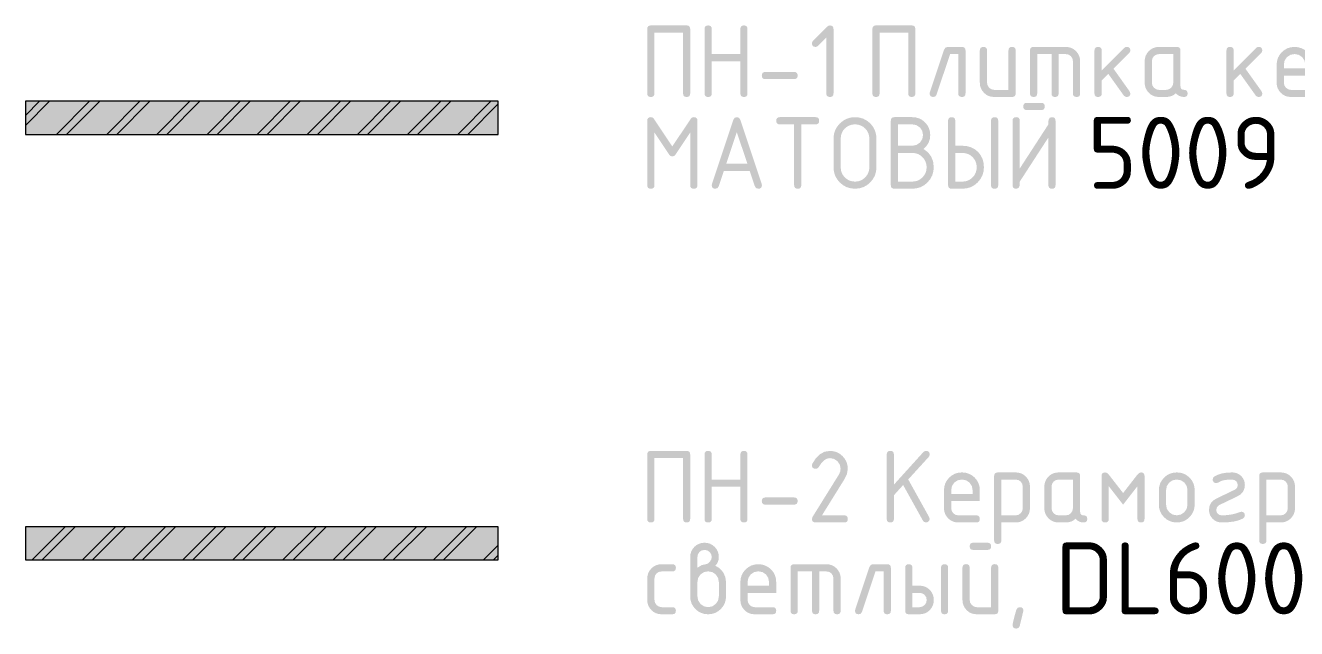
# Model space of a CAD drawing. Header units: millimetres. Extents: x 0 to 1189, y 0 to 841.
# Drawn here: x 979.8 to 1033.5, y 439.6 to 465.2 of the extents above; entities that cross this region are included whole.
import ezdxf

# ---------------------------------------------------------------- set-up
doc = ezdxf.new("R2010")
doc.units = ezdxf.units.MM

msp = doc.modelspace()

# ---------------------------------------------------------------- hatches: boundary and pattern name
h = msp.add_hatch(color=7)
h.dxf.hatch_style = 2
h.paths.add_polyline_path([(1006.235297, 465.154211), (1007.750588, 465.154211), (1007.814916, 465.144703), (1007.861313, 465.116177), (1007.889416, 465.068635), (1007.898865, 465.002076), (1007.898865, 462.275765), (1007.889416, 462.209576), (1007.861313, 462.163386), (1007.814916, 462.136316), (1007.750588, 462.127488), (1007.684028, 462.136316), (1007.636486, 462.163386), (1007.607961, 462.209576), (1007.598452, 462.275765), (1007.598452, 464.849389), (1006.387432, 464.849389), (1006.387432, 462.275765), (1006.377924, 462.209576), (1006.349398, 462.163386), (1006.301856, 462.136316), (1006.235297, 462.127488), (1006.168419, 462.136316), (1006.120713, 462.163386), (1006.092127, 462.209576), (1006.08261, 462.275765), (1006.08261, 465.002076), (1006.092127, 465.068635), (1006.120713, 465.116177), (1006.168419, 465.144703)])
h = msp.add_hatch(color=7)
h.dxf.hatch_style = 2
h.paths.add_polyline_path([(1008.505305, 462.275765), (1008.505305, 465.002076), (1008.514822, 465.068635), (1008.543407, 465.116177), (1008.591113, 465.144703), (1008.657991, 465.154211), (1008.724551, 465.144703), (1008.772093, 465.116177), (1008.800618, 465.068635), (1008.810127, 465.002076), (1008.810127, 463.943742), (1010.021147, 463.943742), (1010.021147, 465.002076), (1010.030655, 465.068635), (1010.059181, 465.116177), (1010.106723, 465.144703), (1010.173282, 465.154211), (1010.237611, 465.144703), (1010.284007, 465.116177), (1010.312111, 465.068635), (1010.321559, 465.002076), (1010.321559, 462.275765), (1010.312111, 462.209576), (1010.284007, 462.163386), (1010.237611, 462.136316), (1010.173282, 462.127488), (1010.106723, 462.136316), (1010.059181, 462.163386), (1010.030655, 462.209576), (1010.021147, 462.275765), (1010.021147, 463.63892), (1008.810127, 463.63892), (1008.810127, 462.275765), (1008.800618, 462.209576), (1008.772093, 462.163386), (1008.724551, 462.136316), (1008.657991, 462.127488), (1008.591113, 462.136316), (1008.543407, 462.163386), (1008.514822, 462.209576)])
h = msp.add_hatch(color=7)
h.dxf.hatch_style = 2
h.paths.add_polyline_path([(1013.655771, 464.637722), (1013.308506, 464.290457), (1013.260343, 464.25635), (1013.202673, 464.244155), (1013.135795, 464.253663), (1013.088089, 464.282189), (1013.059503, 464.329731), (1013.049986, 464.39629), (1013.060046, 464.454168), (1013.092429, 464.502123), (1013.684986, 465.095231), (1013.746446, 465.138984), (1013.807907, 465.154211), (1013.874466, 465.144703), (1013.922008, 465.116177), (1013.950534, 465.068635), (1013.960042, 465.002076), (1013.960042, 462.275765), (1013.950534, 462.209576), (1013.922008, 462.163386), (1013.874466, 462.136316), (1013.807907, 462.127488), (1013.741348, 462.136316), (1013.693805, 462.163386), (1013.66528, 462.209576), (1013.655771, 462.275765)])
h = msp.add_hatch(color=7)
h.dxf.hatch_style = 2
h.paths.add_polyline_path([(1015.757284, 465.154211), (1017.272574, 465.154211), (1017.336903, 465.144703), (1017.3833, 465.116177), (1017.411403, 465.068635), (1017.420851, 465.002076), (1017.420851, 462.275765), (1017.411403, 462.209576), (1017.3833, 462.163386), (1017.336903, 462.136316), (1017.272574, 462.127488), (1017.206015, 462.136316), (1017.158473, 462.163386), (1017.129947, 462.209576), (1017.120439, 462.275765), (1017.120439, 464.849389), (1015.909419, 464.849389), (1015.909419, 462.275765), (1015.899911, 462.209576), (1015.871385, 462.163386), (1015.823843, 462.136316), (1015.757284, 462.127488), (1015.690406, 462.136316), (1015.6427, 462.163386), (1015.614114, 462.209576), (1015.604597, 462.275765), (1015.604597, 465.002076), (1015.614114, 465.068635), (1015.6427, 465.116177), (1015.690406, 465.144703)])
h = msp.add_hatch(color=7)
h.dxf.hatch_style = 2
h.paths.add_polyline_path([(1018.785212, 464.244155), (1019.390447, 464.244155), (1019.457325, 464.234707), (1019.505031, 464.206603), (1019.533616, 464.160206), (1019.543133, 464.095878), (1019.543133, 462.275765), (1019.533616, 462.209576), (1019.505031, 462.163386), (1019.457325, 462.136316), (1019.390447, 462.127488), (1019.323887, 462.136316), (1019.276345, 462.163386), (1019.24782, 462.209576), (1019.238311, 462.275765), (1019.238311, 463.939333), (1018.891046, 463.939333), (1018.319435, 462.228912), (1018.268724, 462.152775), (1018.179978, 462.127488), (1018.1131, 462.136997), (1018.065394, 462.165522), (1018.036808, 462.213064), (1018.027291, 462.279623), (1018.036111, 462.326477), (1018.633077, 464.121234), (1018.693022, 464.214527)])
h = msp.add_hatch(color=7)
h.dxf.hatch_style = 2
h.paths.add_polyline_path([(1021.66512, 464.095878), (1021.66512, 462.275765), (1021.655603, 462.209576), (1021.627017, 462.163386), (1021.579311, 462.136316), (1021.512434, 462.127488), (1020.755064, 462.127488), (1020.632651, 462.137953), (1020.520315, 462.169863), (1020.418418, 462.223994), (1020.327321, 462.301121), (1020.249505, 462.394138), (1020.193858, 462.496251), (1020.160432, 462.608699), (1020.149278, 462.732722), (1020.149278, 464.095878), (1020.158795, 464.160206), (1020.187381, 464.206603), (1020.235087, 464.234707), (1020.301965, 464.244155), (1020.368524, 464.234707), (1020.416066, 464.206603), (1020.444592, 464.160206), (1020.4541, 464.095878), (1020.4541, 462.732722), (1020.476424, 462.617105), (1020.543397, 462.517197), (1020.641169, 462.450225), (1020.755064, 462.4279), (1021.360298, 462.4279), (1021.360298, 464.095878), (1021.369807, 464.160206), (1021.398332, 464.206603), (1021.445874, 464.234707), (1021.512434, 464.244155), (1021.579311, 464.234707), (1021.627017, 464.206603), (1021.655603, 464.160206)])
h = msp.add_hatch(color=7)
h.dxf.hatch_style = 2
h.paths.add_polyline_path([(1022.423952, 464.244155), (1023.787107, 464.244155), (1023.908581, 464.23307), (1024.01972, 464.200126), (1024.12135, 464.145789), (1024.214299, 464.070522), (1024.292115, 463.976884), (1024.347762, 463.873738), (1024.381188, 463.761083), (1024.392341, 463.63892), (1024.392341, 462.275765), (1024.382824, 462.209576), (1024.354239, 462.163386), (1024.306533, 462.136316), (1024.239655, 462.127488), (1024.173095, 462.136316), (1024.125553, 462.163386), (1024.097028, 462.209576), (1024.087519, 462.275765), (1024.087519, 463.63892), (1024.065746, 463.756191), (1024.002632, 463.854446), (1023.904378, 463.919213), (1023.787107, 463.939333), (1023.482285, 463.939333), (1023.482285, 462.275765), (1023.472768, 462.209576), (1023.444182, 462.163386), (1023.396476, 462.136316), (1023.329598, 462.127488), (1023.265502, 462.136316), (1023.21908, 462.163386), (1023.190847, 462.209576), (1023.181321, 462.275765), (1023.181321, 463.939333), (1022.576087, 463.939333), (1022.576087, 462.275765), (1022.566579, 462.209576), (1022.538053, 462.163386), (1022.490511, 462.136316), (1022.423952, 462.127488), (1022.357074, 462.136316), (1022.309368, 462.163386), (1022.280782, 462.209576), (1022.271265, 462.275765), (1022.271265, 464.095878), (1022.280782, 464.160206), (1022.309368, 464.206603), (1022.357074, 464.234707)])
h = msp.add_hatch(color=7)
h.dxf.hatch_style = 2
h.paths.add_polyline_path([(1025.303724, 463.249211), (1026.256224, 464.201711), (1026.302733, 464.234095), (1026.362058, 464.244155), (1026.428936, 464.234707), (1026.476642, 464.206603), (1026.505227, 464.160206), (1026.514744, 464.095878), (1026.50248, 464.038207), (1026.467891, 463.990044), (1025.803125, 463.32142), (1026.484979, 462.364511), (1026.514744, 462.275765), (1026.505227, 462.209576), (1026.476642, 462.163386), (1026.428936, 462.136316), (1026.362058, 462.127488), (1026.289159, 462.143267), (1026.235278, 462.190878), (1025.58319, 463.105344), (1025.303724, 462.822019), (1025.303724, 462.275765), (1025.294216, 462.209576), (1025.26569, 462.163386), (1025.218148, 462.136316), (1025.151589, 462.127488), (1025.084711, 462.136316), (1025.037005, 462.163386), (1025.008419, 462.209576), (1024.998902, 462.275765), (1024.998902, 464.095878), (1025.008419, 464.160206), (1025.037005, 464.206603), (1025.084711, 464.234707), (1025.151589, 464.244155), (1025.218148, 464.234707), (1025.26569, 464.206603), (1025.294216, 464.160206), (1025.303724, 464.095878)])
h = msp.add_hatch(color=7)
h.paths.add_polyline_path([(1028.331909, 463.939333), (1027.726675, 463.939333), (1027.608921, 463.91756), (1027.510598, 463.854446), (1027.447484, 463.756191), (1027.425711, 463.63892), (1027.425711, 462.732722), (1027.448035, 462.617105), (1027.515008, 462.517197), (1027.61278, 462.450225), (1027.726675, 462.4279), (1028.030946, 462.4279), (1028.146494, 462.450225), (1028.242612, 462.517197), (1028.309585, 462.615451), (1028.331909, 462.732722)])
h.paths.add_polyline_path([(1028.937143, 462.275765), (1028.927695, 462.209576), (1028.899592, 462.163386), (1028.853195, 462.136316), (1028.788867, 462.127488), (1028.68647, 462.137065), (1028.59477, 462.166073), (1028.513302, 462.214925), (1028.441601, 462.284033), (1028.351934, 462.214925), (1028.253843, 462.166073), (1028.146968, 462.137065), (1028.030946, 462.127488), (1027.726675, 462.127488), (1027.604262, 462.137953), (1027.491926, 462.169863), (1027.390029, 462.223994), (1027.298932, 462.301121), (1027.221116, 462.394138), (1027.165469, 462.496251), (1027.132043, 462.608699), (1027.120889, 462.732722), (1027.120889, 463.63892), (1027.132043, 463.761083), (1027.165469, 463.873738), (1027.221116, 463.976884), (1027.298932, 464.070522), (1027.390029, 464.145789), (1027.491926, 464.200126), (1027.604262, 464.23307), (1027.726675, 464.244155), (1028.484044, 464.244155), (1028.550922, 464.234707), (1028.598628, 464.206603), (1028.627214, 464.160206), (1028.636731, 464.095878), (1028.636731, 462.580587), (1028.64624, 462.513709), (1028.674765, 462.466003), (1028.722307, 462.437417), (1028.788867, 462.4279), (1028.853195, 462.418392), (1028.899592, 462.389867), (1028.927695, 462.342324)])
h = msp.add_hatch(color=7)
h.dxf.hatch_style = 2
h.paths.add_polyline_path([(1030.885644, 463.249211), (1031.838144, 464.201711), (1031.884653, 464.234095), (1031.943977, 464.244155), (1032.010855, 464.234707), (1032.058561, 464.206603), (1032.087147, 464.160206), (1032.096664, 464.095878), (1032.084399, 464.038207), (1032.049811, 463.990044), (1031.385045, 463.32142), (1032.066898, 462.364511), (1032.096664, 462.275765), (1032.087147, 462.209576), (1032.058561, 462.163386), (1032.010855, 462.136316), (1031.943977, 462.127488), (1031.871079, 462.143267), (1031.817198, 462.190878), (1031.16511, 463.105344), (1030.885644, 462.822019), (1030.885644, 462.275765), (1030.876136, 462.209576), (1030.84761, 462.163386), (1030.800068, 462.136316), (1030.733509, 462.127488), (1030.666631, 462.136316), (1030.618925, 462.163386), (1030.590339, 462.209576), (1030.580822, 462.275765), (1030.580822, 464.095878), (1030.590339, 464.160206), (1030.618925, 464.206603), (1030.666631, 464.234707), (1030.733509, 464.244155), (1030.800068, 464.234707), (1030.84761, 464.206603), (1030.876136, 464.160206), (1030.885644, 464.095878)])
h = msp.add_hatch(color=7)
h.paths.add_polyline_path([(1033.46073, 463.943742), (1033.285719, 463.911427), (1033.13882, 463.812553), (1033.039946, 463.665654), (1033.007631, 463.490643), (1033.007631, 463.337957), (1033.913829, 463.337957), (1033.913829, 463.490643), (1033.881514, 463.665654), (1033.78264, 463.812553), (1033.635741, 463.911427)])
h.paths.add_polyline_path([(1033.007631, 463.033686), (1033.007631, 462.732722), (1033.029955, 462.617105), (1033.096928, 462.517197), (1033.1947, 462.450225), (1033.308594, 462.4279), (1034.065964, 462.4279), (1034.132842, 462.418392), (1034.180548, 462.389867), (1034.209134, 462.342324), (1034.218651, 462.275765), (1034.209134, 462.209576), (1034.180548, 462.163386), (1034.132842, 462.136316), (1034.065964, 462.127488), (1033.308594, 462.127488), (1033.186182, 462.137953), (1033.073846, 462.169863), (1032.971948, 462.223994), (1032.880851, 462.301121), (1032.803035, 462.394138), (1032.747388, 462.496251), (1032.713962, 462.608699), (1032.702809, 462.732722), (1032.702809, 463.486234), (1032.716408, 463.638739), (1032.757448, 463.778998), (1032.82629, 463.907371), (1032.923295, 464.02422), (1033.039825, 464.120906), (1033.168035, 464.189584), (1033.308233, 464.230564), (1033.46073, 464.244155), (1033.613227, 464.230624), (1033.753425, 464.190067), (1033.881634, 464.122534), (1033.998165, 464.028078), (1034.09517, 463.911548), (1034.164012, 463.783339), (1034.205051, 463.643141), (1034.218651, 463.490643), (1034.218651, 463.033686)])
h = msp.add_hatch(color=7)
h.dxf.hatch_style = 2
h.paths.add_polyline_path([(1012.291154, 462.880999), (1011.080686, 462.880999), (1011.013808, 462.890516), (1010.966102, 462.919102), (1010.937516, 462.966808), (1010.927999, 463.033686), (1010.937516, 463.100245), (1010.966102, 463.147788), (1011.013808, 463.176313), (1011.080686, 463.185821), (1012.291154, 463.185821), (1012.358032, 463.176313), (1012.405738, 463.147788), (1012.434324, 463.100245), (1012.443841, 463.033686), (1012.434324, 462.966808), (1012.405738, 462.919102), (1012.358032, 462.890516)])
at = {"true_color": 0xffffff}
h = msp.add_hatch(color=7, dxfattribs=at)
h.dxf.hatch_style = 2
h.paths.add_polyline_path([(979.781497, 460.545474), (979.781497, 461.945476), (999.781527, 461.945476), (999.781527, 460.545474)])
h = msp.add_hatch(color=7)
h.paths.add_polyline_path([(1023.20193, 461.273647), (1023.266259, 461.264139), (1023.312655, 461.235613), (1023.340759, 461.188071), (1023.350207, 461.121512), (1023.350207, 458.395201), (1023.340759, 458.329012), (1023.312655, 458.282822), (1023.266259, 458.255752), (1023.20193, 458.246924), (1023.135371, 458.255752), (1023.087828, 458.282822), (1023.059303, 458.329012), (1023.049795, 458.395201), (1023.049795, 460.414303), (1021.838775, 458.547336), (1021.835743, 458.417663), (1021.826097, 458.348348), (1021.778485, 458.272211), (1021.686639, 458.246924), (1021.619761, 458.255752), (1021.572055, 458.282822), (1021.54347, 458.329012), (1021.533953, 458.395201), (1021.533953, 461.121512), (1021.54347, 461.188071), (1021.572055, 461.235613), (1021.619761, 461.264139), (1021.686639, 461.273647), (1021.753198, 461.264139), (1021.800741, 461.235613), (1021.829266, 461.188071), (1021.838775, 461.121512), (1021.838775, 459.101859), (1023.049795, 460.968825), (1023.050828, 461.100152), (1023.058063, 461.167814), (1023.106225, 461.247809)])
h.paths.add_polyline_path([(1022.744972, 461.57406), (1022.139738, 461.57406), (1022.07286, 461.583654), (1022.025154, 461.612369), (1021.996569, 461.660101), (1021.987051, 461.726746), (1021.996569, 461.793305), (1022.025154, 461.840848), (1022.07286, 461.869373), (1022.139738, 461.878882), (1022.744972, 461.878882), (1022.811532, 461.869373), (1022.859074, 461.840848), (1022.887599, 461.793305), (1022.897108, 461.726746), (1022.887599, 461.660101), (1022.859074, 461.612369), (1022.811532, 461.583654)])
h = msp.add_hatch(color=7)
h.dxf.hatch_style = 2
h.paths.add_polyline_path([(1008.051, 461.273647), (1008.117878, 461.264139), (1008.165584, 461.235613), (1008.19417, 461.188071), (1008.203687, 461.121512), (1008.203687, 458.395201), (1008.19417, 458.329012), (1008.165584, 458.282822), (1008.117878, 458.255752), (1008.051, 458.246924), (1007.984441, 458.255752), (1007.936898, 458.282822), (1007.908373, 458.329012), (1007.898865, 458.395201), (1007.898865, 460.625969), (1007.284811, 459.698825), (1007.217838, 459.632335), (1007.140944, 459.61008), (1007.068114, 459.632335), (1007.001486, 459.698825), (1006.387432, 460.625969), (1006.387432, 458.395201), (1006.377924, 458.329012), (1006.349398, 458.282822), (1006.301856, 458.255752), (1006.235297, 458.246924), (1006.168419, 458.255752), (1006.120713, 458.282822), (1006.092127, 458.329012), (1006.08261, 458.395201), (1006.08261, 461.121512), (1006.092127, 461.188071), (1006.120713, 461.235613), (1006.168419, 461.264139), (1006.235297, 461.273647), (1006.308746, 461.25463), (1006.366486, 461.19758), (1007.140944, 460.033413), (1007.924221, 461.205848), (1007.978309, 461.257317)])
h = msp.add_hatch(color=7)
h.paths.add_polyline_path([(1009.868639, 460.643057), (1009.424359, 459.305257), (1010.317328, 459.305257)])
h.paths.add_polyline_path([(1010.931382, 458.395201), (1010.921865, 458.329012), (1010.893279, 458.282822), (1010.845573, 458.255752), (1010.778695, 458.246924), (1010.687951, 458.272211), (1010.634828, 458.348348), (1010.414893, 459.000435), (1009.322936, 459.000435), (1009.106859, 458.348348), (1009.053736, 458.272211), (1008.962992, 458.246924), (1008.896114, 458.255752), (1008.848408, 458.282822), (1008.819823, 458.329012), (1008.810305, 458.395201), (1008.819125, 458.445913), (1009.720362, 461.150726), (1009.777344, 461.244019), (1009.868639, 461.273647), (1009.964206, 461.244571), (1010.021325, 461.155136), (1010.923114, 458.445913)])
h = msp.add_hatch(color=7)
h.dxf.hatch_style = 2
h.paths.add_polyline_path([(1011.538001, 461.121512), (1011.547518, 461.188071), (1011.576103, 461.235613), (1011.623809, 461.264139), (1011.690687, 461.273647), (1013.205978, 461.273647), (1013.270307, 461.264139), (1013.316703, 461.235613), (1013.344807, 461.188071), (1013.354255, 461.121512), (1013.344807, 461.054634), (1013.316703, 461.006928), (1013.270307, 460.978342), (1013.205978, 460.968825), (1012.596334, 460.968825), (1012.596334, 458.395201), (1012.587506, 458.329012), (1012.560436, 458.282822), (1012.514246, 458.255752), (1012.448057, 458.246924), (1012.381498, 458.255752), (1012.333955, 458.282822), (1012.30543, 458.329012), (1012.295922, 458.395201), (1012.295922, 460.968825), (1011.690687, 460.968825), (1011.623809, 460.978342), (1011.576103, 461.006928), (1011.547518, 461.054634)])
h = msp.add_hatch(color=7)
h.paths.add_polyline_path([(1015.476595, 459.153122), (1015.476595, 460.363591), (1015.465441, 460.485754), (1015.432015, 460.598409), (1015.376368, 460.701555), (1015.298552, 460.795192), (1015.207455, 460.870692), (1015.105558, 460.925004), (1014.993222, 460.957818), (1014.870809, 460.968825), (1014.748646, 460.957818), (1014.635992, 460.925004), (1014.532845, 460.870692), (1014.439208, 460.795192), (1014.362081, 460.701555), (1014.30795, 460.598409), (1014.276039, 460.485754), (1014.265575, 460.363591), (1014.265575, 459.153122), (1014.276039, 459.030709), (1014.30795, 458.918373), (1014.362081, 458.816476), (1014.439208, 458.725379), (1014.532845, 458.647563), (1014.635992, 458.591916), (1014.748646, 458.55849), (1014.870809, 458.547336), (1014.993222, 458.55849), (1015.105558, 458.591916), (1015.207455, 458.647563), (1015.298552, 458.725379), (1015.376368, 458.816476), (1015.432015, 458.918373), (1015.465441, 459.030709)])
h.paths.add_polyline_path([(1015.777007, 459.153122), (1015.760359, 458.971988), (1015.710379, 458.804134), (1015.627016, 458.649819), (1015.510219, 458.509303), (1015.372252, 458.393427), (1015.219246, 458.311554), (1015.051875, 458.262961), (1014.870809, 458.246924), (1014.688366, 458.262961), (1014.520856, 458.311554), (1014.367507, 458.393427), (1014.227541, 458.509303), (1014.110976, 458.649819), (1014.027588, 458.804134), (1013.977479, 458.971988), (1013.960753, 459.153122), (1013.960753, 460.363591), (1013.977479, 460.546345), (1014.027588, 460.713957), (1014.110976, 460.867203), (1014.227541, 461.006859), (1014.367507, 461.123656), (1014.520856, 461.207019), (1014.688366, 461.256999), (1014.870809, 461.273647), (1015.051944, 461.257068), (1015.219797, 461.20757), (1015.374112, 461.125517), (1015.514629, 461.011269), (1015.628877, 460.870692), (1015.71093, 460.715955), (1015.760428, 460.546956), (1015.777007, 460.363591)])
h = msp.add_hatch(color=7)
h.paths.add_polyline_path([(1017.768158, 459.92758), (1017.956984, 459.783936), (1018.091859, 459.60691), (1018.172784, 459.396604), (1018.199759, 459.153122), (1018.183111, 458.971988), (1018.133131, 458.804134), (1018.049769, 458.649819), (1017.932971, 458.509303), (1017.795004, 458.393427), (1017.641998, 458.311554), (1017.474627, 458.262961), (1017.293562, 458.246924), (1016.536192, 458.246924), (1016.469314, 458.255752), (1016.421608, 458.282822), (1016.393022, 458.329012), (1016.383505, 458.395201), (1016.383505, 461.121512), (1016.393022, 461.188071), (1016.421608, 461.235613), (1016.469314, 461.264139), (1016.536192, 461.273647), (1017.293562, 461.273647), (1017.446067, 461.260134), (1017.586326, 461.219284), (1017.714699, 461.150631), (1017.831548, 461.053712), (1017.926606, 460.939344), (1017.995465, 460.811798), (1018.037349, 460.670712), (1018.051483, 460.515726), (1018.033413, 460.343601), (1017.979687, 460.188373), (1017.891027, 460.049786)])
h.paths.add_polyline_path([(1016.688327, 460.968825), (1016.688327, 460.063178), (1017.293562, 460.063178), (1017.467332, 460.097423), (1017.615471, 460.198226), (1017.714345, 460.34292), (1017.74666, 460.515726), (1017.714345, 460.69115), (1017.615471, 460.837636), (1017.467332, 460.93651), (1017.293562, 460.968825)])
h.paths.add_polyline_path([(1016.688327, 459.758356), (1016.688327, 458.547336), (1017.293562, 458.547336), (1017.415974, 458.55849), (1017.52831, 458.591916), (1017.630208, 458.647563), (1017.721305, 458.725379), (1017.799121, 458.816476), (1017.854768, 458.918373), (1017.888194, 459.030709), (1017.899347, 459.153122), (1017.888194, 459.275285), (1017.854768, 459.38794), (1017.799121, 459.491086), (1017.721305, 459.584724), (1017.630208, 459.661851), (1017.52831, 459.715982), (1017.415974, 459.747892), (1017.293562, 459.758356)])
h = msp.add_hatch(color=7)
h.paths.add_polyline_path([(1018.958944, 458.246924), (1018.892066, 458.255752), (1018.84436, 458.282822), (1018.815774, 458.329012), (1018.806257, 458.395201), (1018.806257, 461.121512), (1018.815774, 461.188071), (1018.84436, 461.235613), (1018.892066, 461.264139), (1018.958944, 461.273647), (1019.025503, 461.264139), (1019.073046, 461.235613), (1019.101571, 461.188071), (1019.111079, 461.121512), (1019.111079, 460.063178), (1019.412043, 460.063178), (1019.604917, 460.047271), (1019.77805, 459.999582), (1019.932166, 459.920164), (1020.067989, 459.809068), (1020.179085, 459.673245), (1020.258503, 459.519129), (1020.306192, 459.345996), (1020.322099, 459.153122), (1020.305373, 458.971988), (1020.255265, 458.804134), (1020.171876, 458.649819), (1020.055311, 458.509303), (1019.914803, 458.393427), (1019.760549, 458.311554), (1019.592859, 458.262961), (1019.412043, 458.246924)])
h.paths.add_polyline_path([(1019.111079, 458.547336), (1019.412043, 458.547336), (1019.534206, 458.55849), (1019.646861, 458.591916), (1019.750007, 458.647563), (1019.843645, 458.725379), (1019.918911, 458.816476), (1019.973249, 458.918373), (1020.006193, 459.030709), (1020.017277, 459.153122), (1020.006193, 459.275285), (1019.973249, 459.38794), (1019.918911, 459.491086), (1019.843645, 459.584724), (1019.750007, 459.661851), (1019.646861, 459.715982), (1019.534206, 459.747892), (1019.412043, 459.758356), (1019.111079, 459.758356)])
h.paths.add_polyline_path([(1020.774647, 458.246924), (1020.708088, 458.255752), (1020.660546, 458.282822), (1020.63202, 458.329012), (1020.622512, 458.395201), (1020.622512, 461.121512), (1020.63202, 461.188071), (1020.660546, 461.235613), (1020.708088, 461.264139), (1020.774647, 461.273647), (1020.841525, 461.264139), (1020.889231, 461.235613), (1020.917817, 461.188071), (1020.927334, 461.121512), (1020.927334, 458.395201), (1020.917817, 458.329012), (1020.889231, 458.282822), (1020.841525, 458.255752)])
h = msp.add_hatch(color=7)
h.dxf.hatch_style = 2
h.paths.add_polyline_path([(1006.235297, 447.15545), (1007.750588, 447.15545), (1007.814916, 447.145942), (1007.861313, 447.117416), (1007.889416, 447.069874), (1007.898865, 447.003315), (1007.898865, 444.277004), (1007.889416, 444.210815), (1007.861313, 444.164625), (1007.814916, 444.137555), (1007.750588, 444.128727), (1007.684028, 444.137555), (1007.636486, 444.164625), (1007.607961, 444.210815), (1007.598452, 444.277004), (1007.598452, 446.850628), (1006.387432, 446.850628), (1006.387432, 444.277004), (1006.377924, 444.210815), (1006.349398, 444.164625), (1006.301856, 444.137555), (1006.235297, 444.128727), (1006.168419, 444.137555), (1006.120713, 444.164625), (1006.092127, 444.210815), (1006.08261, 444.277004), (1006.08261, 447.003315), (1006.092127, 447.069874), (1006.120713, 447.117416), (1006.168419, 447.145942)])
h = msp.add_hatch(color=7)
h.dxf.hatch_style = 2
h.paths.add_polyline_path([(1008.505078, 444.277004), (1008.505078, 447.003315), (1008.514595, 447.069874), (1008.543181, 447.117416), (1008.590887, 447.145942), (1008.657765, 447.15545), (1008.724324, 447.145942), (1008.771866, 447.117416), (1008.800392, 447.069874), (1008.8099, 447.003315), (1008.8099, 445.944981), (1010.02092, 445.944981), (1010.02092, 447.003315), (1010.030429, 447.069874), (1010.058954, 447.117416), (1010.106496, 447.145942), (1010.173055, 447.15545), (1010.237384, 447.145942), (1010.283781, 447.117416), (1010.311884, 447.069874), (1010.321332, 447.003315), (1010.321332, 444.277004), (1010.311884, 444.210815), (1010.283781, 444.164625), (1010.237384, 444.137555), (1010.173055, 444.128727), (1010.106496, 444.137555), (1010.058954, 444.164625), (1010.030429, 444.210815), (1010.02092, 444.277004), (1010.02092, 445.640159), (1008.8099, 445.640159), (1008.8099, 444.277004), (1008.800392, 444.210815), (1008.771866, 444.164625), (1008.724324, 444.137555), (1008.657765, 444.128727), (1008.590887, 444.137555), (1008.543181, 444.164625), (1008.514595, 444.210815)])
h = msp.add_hatch(color=7)
h.dxf.hatch_style = 2
h.paths.add_polyline_path([(1013.807227, 447.15545), (1013.957804, 447.141937), (1014.097786, 447.101086), (1014.225884, 447.032434), (1014.340803, 446.935515), (1014.438179, 446.818666), (1014.508373, 446.690293), (1014.550868, 446.550035), (1014.565148, 446.397529), (1014.530077, 446.181177), (1014.425139, 445.961518), (1013.472639, 444.429139), (1014.412461, 444.429139), (1014.479339, 444.419631), (1014.527045, 444.391105), (1014.555631, 444.343563), (1014.565148, 444.277004), (1014.555631, 444.210815), (1014.527045, 444.164625), (1014.479339, 444.137555), (1014.412461, 444.128727), (1013.201993, 444.128727), (1013.135115, 444.137555), (1013.087409, 444.164625), (1013.058823, 444.210815), (1013.049306, 444.277004), (1013.074662, 444.36575), (1014.184258, 446.147829), (1014.241309, 446.271232), (1014.260326, 446.397529), (1014.228011, 446.572953), (1014.129137, 446.719439), (1013.982238, 446.818313), (1013.807227, 446.850628), (1013.680137, 446.826848), (1013.559042, 446.755475), (1013.443528, 446.636455), (1013.333182, 446.469738), (1013.278543, 446.41627), (1013.201993, 446.397529), (1013.135115, 446.407124), (1013.087409, 446.435839), (1013.058823, 446.48357), (1013.049306, 446.550216), (1013.061984, 446.609196), (1013.215403, 446.84826), (1013.390164, 447.018955), (1013.587146, 447.121335)])
h = msp.add_hatch(color=7)
h.dxf.hatch_style = 2
h.paths.add_polyline_path([(1016.905131, 445.711817), (1016.515422, 445.280216), (1016.515422, 444.277004), (1016.505913, 444.210815), (1016.477388, 444.164625), (1016.429846, 444.137555), (1016.363287, 444.128727), (1016.296409, 444.137555), (1016.248703, 444.164625), (1016.220117, 444.210815), (1016.2106, 444.277004), (1016.2106, 447.003315), (1016.220117, 447.069874), (1016.248703, 447.117416), (1016.296409, 447.145942), (1016.363287, 447.15545), (1016.429846, 447.145942), (1016.477388, 447.117416), (1016.505913, 447.069874), (1016.515422, 447.003315), (1016.515422, 445.728905), (1017.760066, 447.104738), (1017.814774, 447.142703), (1017.878577, 447.15545), (1017.942906, 447.145942), (1017.989303, 447.117416), (1018.017406, 447.069874), (1018.026854, 447.003315), (1018.017346, 446.949227), (1017.98882, 446.90134), (1017.120656, 445.94884), (1018.005908, 444.353072), (1018.026854, 444.277004), (1018.016312, 444.222916), (1017.980552, 444.175029), (1017.932665, 444.139269), (1017.878577, 444.128727), (1017.796722, 444.147744), (1017.742978, 444.204795)])
h = msp.add_hatch(color=7)
h.paths.add_polyline_path([(1019.390989, 445.944981), (1019.215978, 445.912666), (1019.069079, 445.813792), (1018.970205, 445.666893), (1018.93789, 445.491882), (1018.93789, 445.339196), (1019.844088, 445.339196), (1019.844088, 445.491882), (1019.811773, 445.666893), (1019.712898, 445.813792), (1019.566, 445.912666)])
h.paths.add_polyline_path([(1018.93789, 445.034925), (1018.93789, 444.733961), (1018.960214, 444.618344), (1019.027187, 444.518436), (1019.124958, 444.451464), (1019.238853, 444.429139), (1019.996223, 444.429139), (1020.063101, 444.419631), (1020.110807, 444.391105), (1020.139393, 444.343563), (1020.14891, 444.277004), (1020.139393, 444.210815), (1020.110807, 444.164625), (1020.063101, 444.137555), (1019.996223, 444.128727), (1019.238853, 444.128727), (1019.11644, 444.139191), (1019.004104, 444.171102), (1018.902207, 444.225233), (1018.81111, 444.30236), (1018.733294, 444.395377), (1018.677647, 444.49749), (1018.644221, 444.609938), (1018.633068, 444.733961), (1018.633068, 445.487473), (1018.646667, 445.639978), (1018.687707, 445.780237), (1018.756549, 445.90861), (1018.853554, 446.025459), (1018.970084, 446.122145), (1019.098293, 446.190823), (1019.238492, 446.231803), (1019.390989, 446.245394), (1019.543486, 446.231863), (1019.683684, 446.191306), (1019.811893, 446.123773), (1019.928424, 446.029317), (1020.025429, 445.912787), (1020.09427, 445.784578), (1020.13531, 445.64438), (1020.14891, 445.491882), (1020.14891, 445.034925)])
h = msp.add_hatch(color=7)
h.paths.add_polyline_path([(1020.754828, 446.097117), (1020.764345, 446.161445), (1020.792931, 446.207842), (1020.840637, 446.235945), (1020.907515, 446.245394), (1021.664884, 446.245394), (1021.787297, 446.234309), (1021.899633, 446.201365), (1022.00153, 446.147028), (1022.092627, 446.071761), (1022.170443, 445.978123), (1022.22609, 445.874977), (1022.259516, 445.762322), (1022.27067, 445.640159), (1022.27067, 444.733961), (1022.259516, 444.611798), (1022.22609, 444.499144), (1022.170443, 444.395998), (1022.092627, 444.30236), (1022.00153, 444.225233), (1021.899633, 444.171102), (1021.787297, 444.139191), (1021.664884, 444.128727), (1021.05965, 444.128727), (1021.05965, 443.366947), (1021.050141, 443.302619), (1021.021616, 443.256222), (1020.974074, 443.228119), (1020.907515, 443.218671), (1020.840637, 443.228119), (1020.792931, 443.256222), (1020.764345, 443.302619), (1020.754828, 443.366947)])
h.paths.add_polyline_path([(1021.05965, 445.940572), (1021.05965, 444.429139), (1021.664884, 444.429139), (1021.780433, 444.451464), (1021.876551, 444.518436), (1021.943524, 444.61669), (1021.965848, 444.733961), (1021.965848, 445.640159), (1021.944075, 445.75743), (1021.880961, 445.855684), (1021.782638, 445.920452), (1021.664884, 445.940572)])
h = msp.add_hatch(color=7)
h.paths.add_polyline_path([(1024.087608, 445.940572), (1023.482374, 445.940572), (1023.36462, 445.918799), (1023.266297, 445.855684), (1023.203183, 445.75743), (1023.18141, 445.640159), (1023.18141, 444.733961), (1023.203734, 444.618344), (1023.270707, 444.518436), (1023.368479, 444.451464), (1023.482374, 444.429139), (1023.786644, 444.429139), (1023.902193, 444.451464), (1023.998311, 444.518436), (1024.065284, 444.61669), (1024.087608, 444.733961)])
h.paths.add_polyline_path([(1024.692842, 444.277004), (1024.683394, 444.210815), (1024.655291, 444.164625), (1024.608894, 444.137555), (1024.544565, 444.128727), (1024.442169, 444.138304), (1024.350469, 444.167312), (1024.269001, 444.216164), (1024.1973, 444.285272), (1024.107633, 444.216164), (1024.009542, 444.167312), (1023.902667, 444.138304), (1023.786644, 444.128727), (1023.482374, 444.128727), (1023.359961, 444.139191), (1023.247625, 444.171102), (1023.145728, 444.225233), (1023.054631, 444.30236), (1022.976815, 444.395377), (1022.921168, 444.49749), (1022.887742, 444.609938), (1022.876588, 444.733961), (1022.876588, 445.640159), (1022.887742, 445.762322), (1022.921168, 445.874977), (1022.976815, 445.978123), (1023.054631, 446.071761), (1023.145728, 446.147028), (1023.247625, 446.201365), (1023.359961, 446.234309), (1023.482374, 446.245394), (1024.239743, 446.245394), (1024.306621, 446.235945), (1024.354327, 446.207842), (1024.382913, 446.161445), (1024.39243, 446.097117), (1024.39243, 444.581826), (1024.401939, 444.514948), (1024.430464, 444.467242), (1024.478006, 444.438656), (1024.544565, 444.429139), (1024.608894, 444.419631), (1024.655291, 444.391105), (1024.683394, 444.343563)])
h = msp.add_hatch(color=7)
h.dxf.hatch_style = 2
h.paths.add_polyline_path([(1026.209112, 444.882238), (1025.603878, 445.661105), (1025.603878, 444.277004), (1025.594369, 444.210815), (1025.565844, 444.164625), (1025.518302, 444.137555), (1025.451742, 444.128727), (1025.384865, 444.137555), (1025.337159, 444.164625), (1025.308573, 444.210815), (1025.299056, 444.277004), (1025.299056, 446.097117), (1025.308573, 446.161445), (1025.337159, 446.207842), (1025.384865, 446.235945), (1025.451742, 446.245394), (1025.52781, 446.222587), (1025.603878, 446.152238), (1026.209112, 445.373371), (1026.814898, 446.152238), (1026.890966, 446.222587), (1026.967033, 446.245394), (1027.031362, 446.235945), (1027.077759, 446.207842), (1027.105862, 446.161445), (1027.11531, 446.097117), (1027.11531, 444.277004), (1027.105862, 444.210815), (1027.077759, 444.164625), (1027.031362, 444.137555), (1026.967033, 444.128727), (1026.900474, 444.137555), (1026.852932, 444.164625), (1026.824406, 444.210815), (1026.814898, 444.277004), (1026.814898, 445.661105)])
h = msp.add_hatch(color=7)
h.paths.add_polyline_path([(1027.721524, 444.882238), (1027.721524, 445.487473), (1027.735123, 445.639978), (1027.776163, 445.780237), (1027.845004, 445.90861), (1027.94201, 446.025459), (1028.05854, 446.122145), (1028.186749, 446.190823), (1028.326947, 446.231803), (1028.479445, 446.245394), (1028.631942, 446.231863), (1028.77214, 446.191306), (1028.900349, 446.123773), (1029.01688, 446.029317), (1029.113885, 445.912718), (1029.182726, 445.784026), (1029.223766, 445.642519), (1029.237366, 445.487473), (1029.237366, 444.882238), (1029.223086, 444.732282), (1029.18059, 444.593333), (1029.110397, 444.465442), (1029.013021, 444.348662), (1028.898101, 444.251975), (1028.770004, 444.183297), (1028.630021, 444.142318), (1028.479445, 444.128727), (1028.326947, 444.142318), (1028.186749, 444.183297), (1028.05854, 444.251975), (1027.94201, 444.348662), (1027.845004, 444.465442), (1027.776163, 444.593333), (1027.735123, 444.732282)])
h.paths.add_polyline_path([(1028.932544, 444.886648), (1028.932544, 445.491882), (1028.900229, 445.665446), (1028.801354, 445.813792), (1028.654455, 445.912666), (1028.479445, 445.944981), (1028.304434, 445.912666), (1028.157535, 445.813792), (1028.058661, 445.665446), (1028.026346, 445.491882), (1028.026346, 444.886648), (1028.058661, 444.709777), (1028.157535, 444.564738), (1028.304434, 444.463659), (1028.479445, 444.429139), (1028.654455, 444.463659), (1028.801354, 444.564738), (1028.900229, 444.711224)])
h = msp.add_hatch(color=7)
h.dxf.hatch_style = 2
h.paths.add_polyline_path([(1031.206439, 444.581826), (1031.273317, 444.572309), (1031.321023, 444.543723), (1031.349609, 444.496017), (1031.359126, 444.429139), (1031.337353, 444.353554), (1031.274239, 444.294092), (1031.108452, 444.221745), (1030.902926, 444.170068), (1030.65761, 444.139062), (1030.37245, 444.128727), (1030.267875, 444.138235), (1030.17043, 444.166761), (1030.08084, 444.214303), (1029.999829, 444.280862), (1029.93072, 444.361943), (1029.881869, 444.452015), (1029.852861, 444.550768), (1029.843284, 444.657894), (1029.862387, 444.811717), (1029.919627, 444.94301), (1030.014901, 445.051358), (1030.148106, 445.136349), (1030.931383, 445.512829), (1030.984541, 445.548795), (1031.023022, 445.593857), (1031.046415, 445.649254), (1031.054304, 445.716227), (1031.038319, 445.802906), (1030.990914, 445.877182), (1030.914984, 445.924793), (1030.829959, 445.940572), (1030.603823, 445.93375), (1030.44466, 445.910806), (1030.33669, 445.87291), (1030.215905, 445.809382), (1030.148106, 445.792295), (1030.090435, 445.802354), (1030.042273, 445.834738), (1030.006512, 445.886001), (1029.99597, 445.940572), (1030.015539, 446.016226), (1030.076448, 446.076171), (1030.223174, 446.150748), (1030.397393, 446.20357), (1030.599517, 446.234998), (1030.829959, 446.245394), (1030.934535, 446.235885), (1031.03198, 446.20736), (1031.121569, 446.159817), (1031.202581, 446.093258), (1031.271689, 446.01055), (1031.320541, 445.920659), (1031.349548, 445.82281), (1031.359126, 445.716227), (1031.340023, 445.562403), (1031.282783, 445.431111), (1031.187508, 445.322763), (1031.054304, 445.237772), (1030.275437, 444.865151), (1030.179939, 444.782399), (1030.148106, 444.657894), (1030.164091, 444.571215), (1030.211496, 444.496939), (1030.285772, 444.447123), (1030.37245, 444.429139), (1030.587648, 444.437916), (1030.78848, 444.46421), (1030.975049, 444.507972), (1031.147459, 444.569148)])
h = msp.add_hatch(color=7)
h.paths.add_polyline_path([(1031.965044, 446.097117), (1031.974561, 446.161445), (1032.003147, 446.207842), (1032.050853, 446.235945), (1032.117731, 446.245394), (1032.8751, 446.245394), (1032.997513, 446.234309), (1033.109849, 446.201365), (1033.211747, 446.147028), (1033.302843, 446.071761), (1033.38066, 445.978123), (1033.436306, 445.874977), (1033.469733, 445.762322), (1033.480886, 445.640159), (1033.480886, 444.733961), (1033.469733, 444.611798), (1033.436306, 444.499144), (1033.38066, 444.395998), (1033.302843, 444.30236), (1033.211747, 444.225233), (1033.109849, 444.171102), (1032.997513, 444.139191), (1032.8751, 444.128727), (1032.269866, 444.128727), (1032.269866, 443.366947), (1032.260358, 443.302619), (1032.231832, 443.256222), (1032.18429, 443.228119), (1032.117731, 443.218671), (1032.050853, 443.228119), (1032.003147, 443.256222), (1031.974561, 443.302619), (1031.965044, 443.366947)])
h.paths.add_polyline_path([(1032.269866, 445.940572), (1032.269866, 444.429139), (1032.8751, 444.429139), (1032.990649, 444.451464), (1033.086767, 444.518436), (1033.15374, 444.61669), (1033.176064, 444.733961), (1033.176064, 445.640159), (1033.154291, 445.75743), (1033.091177, 445.855684), (1032.992854, 445.920452), (1032.8751, 445.940572)])
h = msp.add_hatch(color=7)
h.dxf.hatch_style = 2
h.paths.add_polyline_path([(1012.290701, 444.882238), (1011.080232, 444.882238), (1011.013355, 444.891755), (1010.965649, 444.920341), (1010.937063, 444.968047), (1010.927546, 445.034925), (1010.937063, 445.101484), (1010.965649, 445.149026), (1011.013355, 445.177552), (1011.080232, 445.18706), (1012.290701, 445.18706), (1012.357579, 445.177552), (1012.405285, 445.149026), (1012.433871, 445.101484), (1012.443388, 445.034925), (1012.433871, 444.968047), (1012.405285, 444.920341), (1012.357579, 444.891755)])
at = {"true_color": 0xcccccc}
h = msp.add_hatch(color=254, dxfattribs=at)
h.dxf.hatch_style = 2
h.paths.add_polyline_path([(979.781497, 442.545447), (979.781497, 443.945449), (999.781527, 443.945449), (999.781527, 442.545447)])
h = msp.add_hatch(color=7)
h.paths.add_polyline_path([(1008.204283, 442.213025), (1008.388182, 442.32375), (1008.555958, 442.361302), (1008.647322, 442.388794), (1008.729591, 442.467135), (1008.790018, 442.56663), (1008.809517, 442.666124), (1008.787468, 442.783671), (1008.720771, 442.8822), (1008.622517, 442.946486), (1008.505246, 442.966536), (1008.387493, 442.944832), (1008.28917, 442.8822), (1008.226056, 442.783671), (1008.204283, 442.666124)])
h.paths.add_polyline_path([(1008.957794, 442.301771), (1009.145758, 442.187738), (1009.292382, 442.022856), (1009.384021, 441.823178), (1009.415303, 441.607791), (1009.415303, 440.998147), (1009.401023, 440.84757), (1009.358527, 440.707587), (1009.288334, 440.57949), (1009.190958, 440.46457), (1009.076038, 440.367884), (1008.947941, 440.299206), (1008.807958, 440.258226), (1008.657382, 440.244635), (1008.504884, 440.258226), (1008.364686, 440.299206), (1008.236477, 440.367884), (1008.119947, 440.46457), (1008.022941, 440.58135), (1007.9541, 440.709241), (1007.91306, 440.84819), (1007.899461, 440.998147), (1007.899461, 442.666124), (1007.910614, 442.788287), (1007.94404, 442.900942), (1007.999687, 443.004088), (1008.077503, 443.097726), (1008.17046, 443.173225), (1008.272151, 443.227537), (1008.383453, 443.260351), (1008.505246, 443.271358), (1008.627409, 443.260291), (1008.740064, 443.227054), (1008.84321, 443.171597), (1008.936848, 443.093867), (1009.012114, 443.00246), (1009.066452, 442.900459), (1009.099396, 442.788227), (1009.11048, 442.666124), (1009.100963, 442.557337), (1009.072378, 442.460176), (1009.024672, 442.374901)])
h.paths.add_polyline_path([(1009.11048, 441.002556), (1009.11048, 441.607791), (1009.078165, 441.781355), (1008.979291, 441.9297), (1008.832392, 442.028575), (1008.657382, 442.06089), (1008.482371, 442.028575), (1008.335472, 441.9297), (1008.236598, 441.781355), (1008.204283, 441.607791), (1008.204283, 441.002556), (1008.236598, 440.825685), (1008.335472, 440.680647), (1008.482371, 440.579567), (1008.657382, 440.545048), (1008.832392, 440.579567), (1008.979291, 440.680647), (1009.078165, 440.827132)])
h = msp.add_hatch(color=7)
h.paths.add_polyline_path([(1020.930626, 442.213025), (1020.930626, 440.392912), (1020.921109, 440.326723), (1020.892524, 440.280533), (1020.844818, 440.253463), (1020.77794, 440.244635), (1020.02057, 440.244635), (1019.898157, 440.2551), (1019.785821, 440.28701), (1019.683924, 440.341141), (1019.592827, 440.418268), (1019.515011, 440.511906), (1019.459364, 440.615052), (1019.425938, 440.727707), (1019.414784, 440.84987), (1019.414784, 442.213025), (1019.424301, 442.279903), (1019.452887, 442.327609), (1019.500593, 442.356195), (1019.567471, 442.365712), (1019.63403, 442.356195), (1019.681572, 442.327609), (1019.710098, 442.279903), (1019.719606, 442.213025), (1019.719606, 440.84987), (1019.741931, 440.734735), (1019.808903, 440.638203), (1019.906675, 440.567854), (1020.02057, 440.545048), (1020.625804, 440.545048), (1020.625804, 442.213025), (1020.635313, 442.279903), (1020.663838, 442.327609), (1020.71138, 442.356195), (1020.77794, 442.365712), (1020.844818, 442.356195), (1020.892524, 442.327609), (1020.921109, 442.279903)])
h.paths.add_polyline_path([(1020.473118, 442.966536), (1019.867883, 442.966536), (1019.803555, 442.976053), (1019.757158, 443.004639), (1019.729055, 443.052345), (1019.719606, 443.119223), (1019.729055, 443.185782), (1019.757158, 443.233325), (1019.803555, 443.26185), (1019.867883, 443.271358), (1020.473118, 443.271358), (1020.539996, 443.26185), (1020.587702, 443.233325), (1020.616287, 443.185782), (1020.625804, 443.119223), (1020.616287, 443.052345), (1020.587702, 443.004639), (1020.539996, 442.976053)])
h = msp.add_hatch(color=7)
h.dxf.hatch_style = 2
h.paths.add_polyline_path([(1006.387432, 441.756068), (1006.387432, 440.84987), (1006.409757, 440.734252), (1006.476729, 440.634344), (1006.574501, 440.567372), (1006.688396, 440.545048), (1007.140944, 440.545048), (1007.207822, 440.535539), (1007.255527, 440.507014), (1007.284113, 440.459471), (1007.29363, 440.392912), (1007.284113, 440.326723), (1007.255527, 440.280533), (1007.207822, 440.253463), (1007.140944, 440.244635), (1006.688396, 440.244635), (1006.565983, 440.2551), (1006.453647, 440.28701), (1006.35175, 440.341141), (1006.260653, 440.418268), (1006.182837, 440.511286), (1006.12719, 440.613398), (1006.093764, 440.725846), (1006.08261, 440.84987), (1006.08261, 441.756068), (1006.093764, 441.878231), (1006.12719, 441.990885), (1006.182837, 442.094031), (1006.260653, 442.187669), (1006.35175, 442.262936), (1006.453647, 442.317274), (1006.565983, 442.350217), (1006.688396, 442.361302), (1007.140944, 442.361302), (1007.207822, 442.351793), (1007.255527, 442.323268), (1007.284113, 442.275726), (1007.29363, 442.209167), (1007.284113, 442.142289), (1007.255527, 442.094583), (1007.207822, 442.065997), (1007.140944, 442.05648), (1006.688396, 442.05648), (1006.570643, 442.034707), (1006.472319, 441.971593), (1006.409205, 441.873339)])
h = msp.add_hatch(color=7)
h.paths.add_polyline_path([(1010.779175, 442.06089), (1010.604164, 442.028575), (1010.457265, 441.9297), (1010.358391, 441.782802), (1010.326076, 441.607791), (1010.326076, 441.455104), (1011.232274, 441.455104), (1011.232274, 441.607791), (1011.199959, 441.782802), (1011.101084, 441.9297), (1010.954186, 442.028575)])
h.paths.add_polyline_path([(1010.326076, 441.150833), (1010.326076, 440.84987), (1010.3484, 440.734252), (1010.415373, 440.634344), (1010.513144, 440.567372), (1010.627039, 440.545048), (1011.384409, 440.545048), (1011.451287, 440.535539), (1011.498993, 440.507014), (1011.527579, 440.459471), (1011.537096, 440.392912), (1011.527579, 440.326723), (1011.498993, 440.280533), (1011.451287, 440.253463), (1011.384409, 440.244635), (1010.627039, 440.244635), (1010.504626, 440.2551), (1010.39229, 440.28701), (1010.290393, 440.341141), (1010.199296, 440.418268), (1010.12148, 440.511286), (1010.065833, 440.613398), (1010.032407, 440.725846), (1010.021254, 440.84987), (1010.021254, 441.603381), (1010.034853, 441.755887), (1010.075893, 441.896145), (1010.144734, 442.024518), (1010.24174, 442.141367), (1010.35827, 442.238054), (1010.486479, 442.306732), (1010.626678, 442.347711), (1010.779175, 442.361302), (1010.931672, 442.347771), (1011.07187, 442.307214), (1011.200079, 442.239681), (1011.31661, 442.145226), (1011.413615, 442.028695), (1011.482456, 441.900486), (1011.523496, 441.760288), (1011.537096, 441.607791), (1011.537096, 441.150833)])
h = msp.add_hatch(color=7)
h.dxf.hatch_style = 2
h.paths.add_polyline_path([(1012.295733, 442.361302), (1013.658889, 442.361302), (1013.780363, 442.350217), (1013.891502, 442.317274), (1013.993132, 442.262936), (1014.086081, 442.187669), (1014.163897, 442.094031), (1014.219544, 441.990885), (1014.25297, 441.878231), (1014.264123, 441.756068), (1014.264123, 440.392912), (1014.254606, 440.326723), (1014.22602, 440.280533), (1014.178314, 440.253463), (1014.111437, 440.244635), (1014.044877, 440.253463), (1013.997335, 440.280533), (1013.96881, 440.326723), (1013.959301, 440.392912), (1013.959301, 441.756068), (1013.937528, 441.873339), (1013.874414, 441.971593), (1013.77616, 442.036361), (1013.658889, 442.05648), (1013.354067, 442.05648), (1013.354067, 440.392912), (1013.34455, 440.326723), (1013.315964, 440.280533), (1013.268258, 440.253463), (1013.20138, 440.244635), (1013.137284, 440.253463), (1013.090861, 440.280533), (1013.062629, 440.326723), (1013.053103, 440.392912), (1013.053103, 442.05648), (1012.447869, 442.05648), (1012.447869, 440.392912), (1012.43836, 440.326723), (1012.409835, 440.280533), (1012.362293, 440.253463), (1012.295733, 440.244635), (1012.228856, 440.253463), (1012.18115, 440.280533), (1012.152564, 440.326723), (1012.143047, 440.392912), (1012.143047, 442.213025), (1012.152564, 442.277354), (1012.18115, 442.32375), (1012.228856, 442.351854)])
h = msp.add_hatch(color=7)
h.dxf.hatch_style = 2
h.paths.add_polyline_path([(1015.628411, 442.361302), (1016.233646, 442.361302), (1016.300524, 442.351854), (1016.34823, 442.32375), (1016.376815, 442.277354), (1016.386332, 442.213025), (1016.386332, 440.392912), (1016.376815, 440.326723), (1016.34823, 440.280533), (1016.300524, 440.253463), (1016.233646, 440.244635), (1016.167087, 440.253463), (1016.119544, 440.280533), (1016.091019, 440.326723), (1016.08151, 440.392912), (1016.08151, 442.05648), (1015.734245, 442.05648), (1015.162635, 440.346059), (1015.111923, 440.269922), (1015.023177, 440.244635), (1014.956299, 440.254144), (1014.908593, 440.282669), (1014.880008, 440.330211), (1014.87049, 440.396771), (1014.87931, 440.443624), (1015.476276, 442.238381), (1015.536221, 442.331674)])
h = msp.add_hatch(color=7)
h.paths.add_polyline_path([(1018.203304, 440.84987), (1018.192219, 440.727707), (1018.159275, 440.615052), (1018.104937, 440.511906), (1018.029671, 440.418268), (1017.936033, 440.341141), (1017.832887, 440.28701), (1017.720232, 440.2551), (1017.598069, 440.244635), (1017.14497, 440.244635), (1017.078092, 440.253463), (1017.030386, 440.280533), (1017.001801, 440.326723), (1016.992284, 440.392912), (1016.992284, 442.213025), (1017.001801, 442.277354), (1017.030386, 442.32375), (1017.078092, 442.351854), (1017.14497, 442.361302), (1017.211529, 442.351854), (1017.259072, 442.32375), (1017.287597, 442.277354), (1017.297106, 442.213025), (1017.297106, 441.455104), (1017.598069, 441.455104), (1017.720232, 441.444106), (1017.832887, 441.411351), (1017.936033, 441.357203), (1018.029671, 441.282022), (1018.104937, 441.188299), (1018.159275, 441.084963), (1018.192219, 440.972119)])
h.paths.add_polyline_path([(1017.90234, 440.84987), (1017.880291, 440.967416), (1017.813594, 441.065946), (1017.71534, 441.12906), (1017.598069, 441.150833), (1017.297106, 441.150833), (1017.297106, 440.545048), (1017.598069, 440.545048), (1017.71534, 440.567372), (1017.813594, 440.634344), (1017.880291, 440.732599)])
h.paths.add_polyline_path([(1018.508126, 442.213025), (1018.517634, 442.277354), (1018.546159, 442.32375), (1018.593702, 442.351854), (1018.660261, 442.361302), (1018.72459, 442.351854), (1018.770986, 442.32375), (1018.79909, 442.277354), (1018.808538, 442.213025), (1018.808538, 440.392912), (1018.79909, 440.326723), (1018.770986, 440.280533), (1018.72459, 440.253463), (1018.660261, 440.244635), (1018.593702, 440.253463), (1018.546159, 440.280533), (1018.517634, 440.326723), (1018.508126, 440.392912)])
h = msp.add_hatch(color=7)
h.dxf.hatch_style = 2
h.paths.add_polyline_path([(1021.841399, 440.545048), (1021.905728, 440.53622), (1021.952125, 440.50915), (1021.980228, 440.46296), (1021.989676, 440.396771), (1021.980168, 440.34928), (1021.951643, 440.226032), (1021.9041, 440.027336), (1021.837541, 439.753502), (1021.78552, 439.667926), (1021.689264, 439.639401), (1021.622386, 439.648229), (1021.57468, 439.675299), (1021.546095, 439.721489), (1021.536577, 439.787678), (1021.546155, 439.867802), (1021.575163, 440.001205), (1021.624014, 440.188661), (1021.693123, 440.430946), (1021.746797, 440.516522)])

# ---------------------------------------------------------------- linework, layer by layer
at = {"color": 7, "lineweight": 0}
for points in [[(979.781497, 460.926475), (980.801498, 461.945476)], [(979.781497, 461.350476), (980.376498, 461.945476)], [(999.781527, 461.945476), (979.781497, 461.945476)], [(979.781497, 461.945476), (979.781497, 460.545474)], [(981.098499, 460.545474), (982.498501, 461.945476)], [(981.5225, 460.545474), (982.922502, 461.945476)], [(983.219502, 460.545474), (984.619504, 461.945476)], [(983.643503, 460.545474), (985.043505, 461.945476)], [(985.340505, 460.545474), (986.740508, 461.945476)], [(985.764506, 460.545474), (987.164508, 461.945476)], [(987.462509, 460.545474), (988.862511, 461.945476)], [(987.886509, 460.545474), (989.286511, 461.945476)], [(989.583512, 460.545474), (990.983514, 461.945476)], [(990.007513, 460.545474), (991.407515, 461.945476)], [(991.704515, 460.545474), (993.104517, 461.945476)], [(992.128516, 460.545474), (993.528518, 461.945476)], [(993.825518, 460.545474), (995.22552, 461.945476)], [(994.250519, 460.545474), (995.650521, 461.945476)], [(995.947522, 460.545474), (997.347524, 461.945476)], [(996.371522, 460.545474), (997.771524, 461.945476)], [(998.068525, 460.545474), (999.468527, 461.945476)], [(999.781527, 460.545474), (999.781527, 461.945476)], [(998.492525, 460.545474), (999.781527, 461.834476)], [(979.781497, 460.545474), (999.781527, 460.545474)], [(999.781527, 443.945449), (979.781497, 443.945449)], [(979.781497, 443.945449), (979.781497, 442.545447)], [(980.068497, 442.545447), (981.468499, 443.945449)], [(980.492498, 442.545447), (981.8925, 443.945449)], [(982.189501, 442.545447), (983.589503, 443.945449)], [(982.614501, 442.545447), (984.014503, 443.945449)], [(984.311504, 442.545447), (985.711506, 443.945449)], [(984.735504, 442.545447), (986.135507, 443.945449)], [(986.432507, 442.545447), (987.832509, 443.945449)], [(986.856508, 442.545447), (988.25651, 443.945449)], [(988.55351, 442.545447), (989.953512, 443.945449)], [(988.978511, 442.545447), (990.378513, 443.945449)], [(990.675514, 442.545447), (992.075516, 443.945449)], [(991.099514, 442.545447), (992.499516, 443.945449)], [(992.796517, 442.545447), (994.196519, 443.945449)], [(993.220517, 442.545447), (994.62052, 443.945449)], [(994.91752, 442.545447), (996.317522, 443.945449)], [(995.342521, 442.545447), (996.742523, 443.945449)], [(997.039523, 442.545447), (998.439525, 443.945449)], [(997.463524, 442.545447), (998.863526, 443.945449)], [(999.781527, 442.545447), (999.781527, 443.945449)], [(999.160526, 442.545447), (999.781527, 443.166448)], [(979.781497, 442.545447), (999.781527, 442.545447)], [(999.584527, 442.545447), (999.781527, 442.742447)]]:
    msp.add_lwpolyline(points, dxfattribs=at)

# ---------------------------------------------------------------- texts
at = {"color": 7, "char_height": 3.040288, "attachment_point": 1}
for s, insert in [('{\\fGOSTCommon|b0|i0|c0;5009}', (1024.697557, 461.287218)), ('{\\fGOSTCommon|b0|i0|c0;DL600720R}', (1023.334057, 443.284923))]:
    msp.add_mtext(s, dxfattribs=dict(at, insert=insert))

doc.saveas('drawing.dxf')
